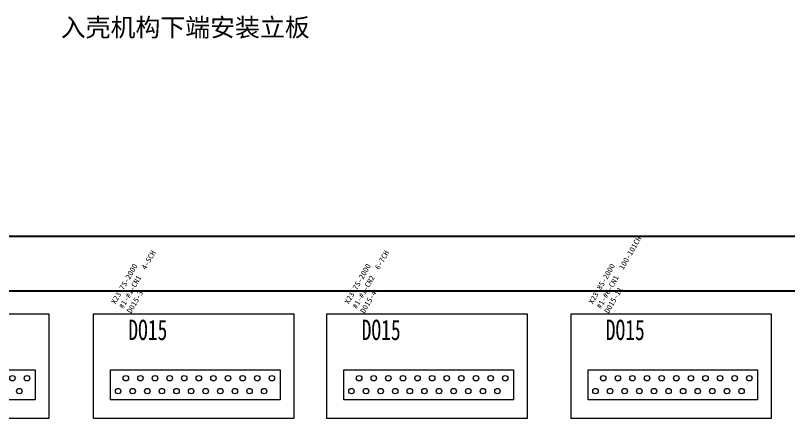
# Model space of a CAD drawing. Header units: millimetres. Extents: x 336 to 12810, y -1577 to 4105.
# Drawn here: x 6895 to 7318.4, y 1165.5 to 1390.8 of the extents above; entities that cross this region are included whole.
import ezdxf

# ---------------------------------------------------------------- set-up
doc = ezdxf.new("R2010")
doc.units = ezdxf.units.MM
doc.layers.add('细实线层', color=7, linetype='Continuous')
doc.styles.get("Standard").update_dxf_attribs({"font": ''})
doc.styles.add('宋', font='', dxfattribs={"width": 0.7})
doc.styles.get('Standard').set_extended_font_data('SimSun')
doc.styles.get('宋').set_extended_font_data('SimSun')

# ---------------------------------------------------------------- blocks, each defined once
blk = doc.blocks.new('D015')
at = {"lineweight": 0}
for p, q in [((4907.11, 1796), (4797.11, 1796)), ((4907.11, 1739), (4907.11, 1796)), ((4797.11, 1739), (4907.11, 1739))]:
    blk.add_line(p, q, dxfattribs=at)
for centre in [(4814.94, 1760.94), (4822.94, 1760.94), (4830.94, 1760.94), (4838.94, 1760.94), (4846.94, 1760.94), (4854.94, 1760.94), (4862.94, 1760.94), (4870.94, 1760.94), (4878.94, 1760.94), (4886.94, 1760.94), (4894.94, 1760.94), (4810.7, 1753.88), (4818.7, 1753.88), (4826.7, 1753.88), (4834.7, 1753.88), (4842.7, 1753.88), (4850.7, 1753.88), (4858.7, 1753.88), (4866.7, 1753.88), (4874.7, 1753.88), (4882.7, 1753.88), (4890.7, 1753.88)]:
    blk.add_circle(centre, 1.5, dxfattribs=at)
at = {"layer": '细实线层', "lineweight": 0}
for p, q in [((4797.11, 1796), (4797.11, 1739)), ((4806.62, 1749.13), (4806.62, 1765.59)), ((4806.62, 1765.59), (4899.47, 1765.59)), ((4899.47, 1765.59), (4899.47, 1749.13)), ((4899.47, 1749.13), (4806.62, 1749.13))]:
    blk.add_line(p, q, dxfattribs=at)
at = {"lineweight": 0, "insert": (4816.32, 1793.01), "char_height": 11.2, "width": 74.3703, "attachment_point": 1, "style": '宋'}
blk.add_mtext('DO15', dxfattribs=at)

msp = doc.modelspace()

# ---------------------------------------------------------------- linework, layer by layer
msp.add_line((7328.84, 1239.811), (6258.84, 1239.811))
msp.add_lwpolyline([(6228.84, 1269.811), (7828.84, 1269.811), (7828.84, 1019.811), (6228.84, 1019.811)], close=True)

# ---------------------------------------------------------------- block references
for p in [(2006.36, -568.902), (2140.48, -568.902), (2268.298, -568.902), (2402.01, -568.902)]:
    msp.add_blockref('D015', p)

# ---------------------------------------------------------------- texts
at = {"lineweight": 0, "insert": (6919.766, 1389.282), "char_height": 10, "width": 170.15501, "attachment_point": 1}
msp.add_mtext('入壳机构下端安装立板    ', dxfattribs=at)
at = {"color": 0, "lineweight": -2, "char_height": 3, "attachment_point": 1, "rotation": 60}
for s, insert, width in [('{X23-8S-2000   \\P#1-#6-CN1  100-101CH\\P\\fSimSun|b0|i0|c134|p2;D015-11}               ', (7208.623, 1233.791), 43.32549), ('X23-7S-2000  \\P#1-#1-CN1  4-5CH\\P{\\fSimSun|b0|i0|c134|p2;D015-3}               ', (6947.092, 1233.791), 37.53945), ('X23-7S-2000 \\P#1-#1-CN2  6-7CH\\P{D015-4 }              ', (7074.911, 1233.791), 37.53945)]:
    msp.add_mtext(s, dxfattribs=dict(at, insert=insert, width=width))

doc.saveas('drawing.dxf')
